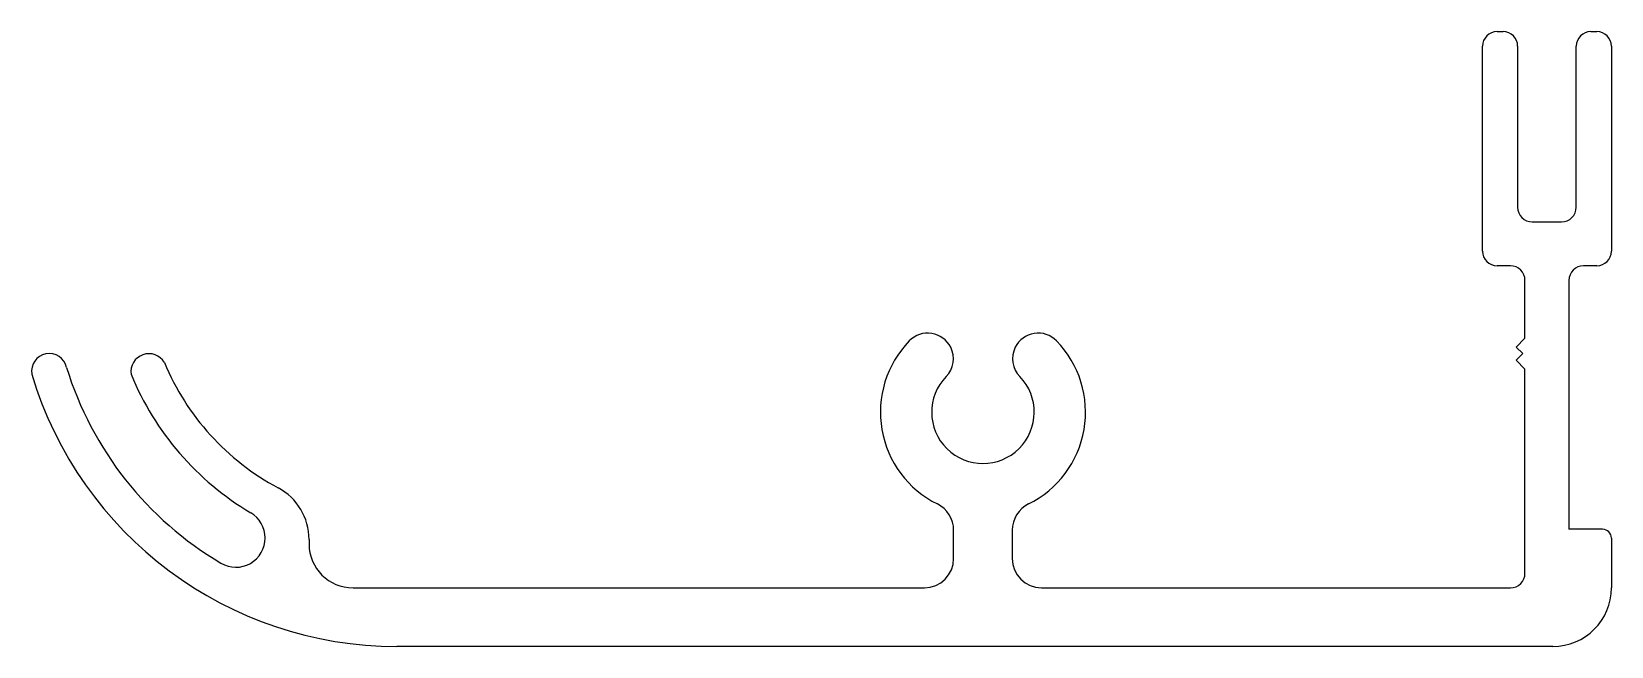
# Model space of a CAD drawing. Extents: x 613.1 to 667, y 600.7 to 621.7.
import ezdxf

# ---------------------------------------------------------------- set-up
doc = ezdxf.new("R2010")
doc.units = 0
doc.layers.get('0').update_dxf_attribs({"linetype": 'CONTINUOUS'})

msp = doc.modelspace()

# ---------------------------------------------------------------- linework, layer by layer
for p, q in [((662.611, 614.207), (662.611, 621.207)), ((663.111, 621.707), (663.311, 621.707)), ((663.811, 621.207), (663.811, 615.707)), ((665.811, 615.707), (665.811, 621.207)), ((666.311, 621.707), (666.511, 621.707)), ((667.011, 621.207), (667.011, 614.207)), ((664.311, 615.207), (665.311, 615.207)), ((663.561, 613.707), (663.111, 613.707)), ((666.511, 613.707), (666.061, 613.707)), ((664.061, 611.232), (664.061, 613.207)), ((665.561, 613.207), (665.561, 604.707)), ((663.761, 610.932), (664.061, 611.232)), ((663.986, 610.707), (663.761, 610.932)), ((663.761, 610.482), (663.986, 610.707)), ((664.061, 610.182), (663.761, 610.482)), ((664.061, 603.207), (664.061, 610.182)), ((644.561, 603.707), (644.561, 604.676)), ((646.561, 604.676), (646.561, 603.707)), ((666.711, 604.707), (665.561, 604.707)), ((622.561, 604.36), (622.561, 604.207)), ((667.011, 604.407), (667.011, 602.707)), ((624.061, 602.707), (643.561, 602.707)), ((647.561, 602.707), (663.561, 602.707)), ((665.011, 600.707), (625.561, 600.707))]:
    msp.add_line(p, q)
for centre, radius, start, end in [((663.111, 621.207), 0.5, 90, 180), ((663.311, 621.207), 0.5, 0, 90), ((666.311, 621.207), 0.5, 90, 180), ((666.511, 621.207), 0.5, 0, 90), ((664.311, 615.707), 0.5, 180, 270), ((665.311, 615.707), 0.5, 270, 0), ((663.111, 614.207), 0.5, 180, 270), ((666.511, 614.207), 0.5, 270, 0), ((663.561, 613.207), 0.5, 0, 90), ((666.061, 613.207), 0.5, 90, 180), ((645.561, 608.707), 3.5, 135.8914, 243.6122), ((643.676, 610.534), 0.875, 26.4202, 135.8914), ((647.445, 610.534), 0.875, 44.1086, 153.5798), ((645.561, 608.707), 3.5, 296.3878, 44.1086), ((613.693, 610.107), 0.604, 12.2397, 189.2484), ((617.093, 610.094), 0.611, 30.2714, 188.8286), ((625.561, 613.707), 8.6, 202.5964, 241.8554), ((643.676, 610.534), 0.875, 315.8914, 26.4202), ((647.445, 610.534), 0.875, 153.5798, 224.1086), ((625.561, 613.707), 13, 196.523, 270), ((625.561, 613.707), 11.8, 197.113, 239.3855), ((625.561, 613.707), 9.8, 202.223, 239.3855), ((645.561, 608.707), 1.75, 135.8914, 44.1086), ((620.561, 604.36), 2, 360, 61.8554), ((643.561, 604.676), 1, 360, 63.6122), ((647.561, 604.676), 1, 116.3878, 180), ((620.061, 604.412), 1, 0, 59.3855), ((666.711, 604.407), 0.3, 0, 90), ((620.061, 604.412), 1, 239.3855, 360), ((624.061, 604.207), 1.5, 180, 270), ((643.561, 603.707), 1, 270, 360), ((647.561, 603.707), 1, 180, 270), ((663.561, 603.207), 0.5, 270, 0), ((665.011, 602.707), 2, 270, 0)]:
    msp.add_arc(centre, radius, start, end)

doc.saveas('drawing.dxf')
